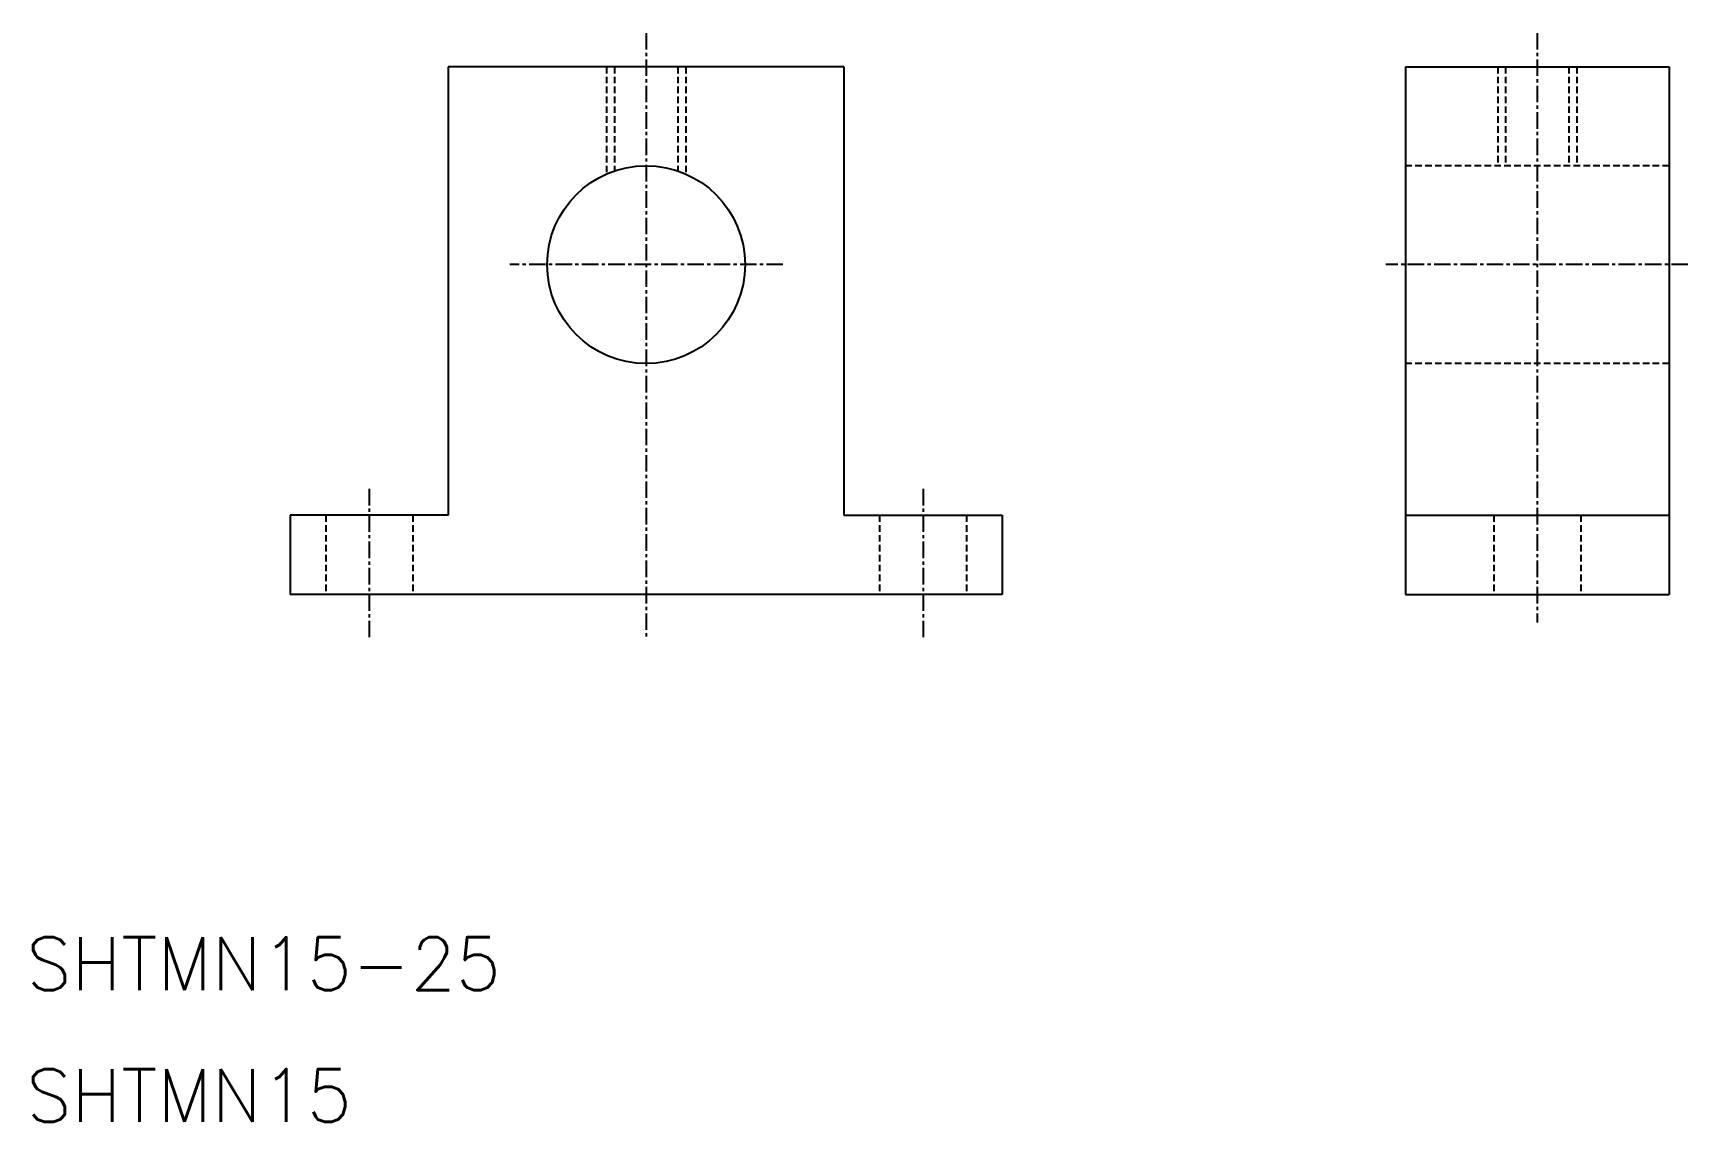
# Model space of a CAD drawing. Extents: x 2 to 128, y 3 to 85.
import ezdxf

# ---------------------------------------------------------------- set-up
doc = ezdxf.new("R2010")
doc.units = 0
doc.linetypes.add('CENTER', pattern=[2, 1.25, -0.25, 0.25, -0.25])
doc.linetypes.add('DASHED', pattern=[0.75, 0.5, -0.25])
doc.layers.get('0').update_dxf_attribs({"linetype": 'CONTINUOUS'})
doc.layers.add('CENTER', color=1, linetype='CENTER')
doc.styles.get("Standard").update_dxf_attribs({"font": 'txt.shx', "bigfont": 'extfont.shx'})

msp = doc.modelspace()

# ---------------------------------------------------------------- linework, layer by layer
at = {"color": 7, "linetype": 'CONTINUOUS'}
for p, q in [((33.88, 82.55), (33.88, 48.55)), ((63.88, 82.55), (33.88, 82.55)), ((63.88, 82.55), (63.88, 48.55)), ((106.46, 82.55), (126.46, 82.55)), ((106.46, 82.55), (106.46, 42.55)), ((126.46, 82.55), (126.46, 42.55)), ((21.88, 48.55), (21.88, 42.55)), ((33.88, 48.55), (21.88, 48.55)), ((63.88, 48.55), (75.88, 48.55)), ((75.88, 48.55), (75.88, 42.55)), ((106.46, 48.55), (126.46, 48.55)), ((75.88, 42.55), (21.88, 42.55)), ((48.88, 42.55), (48.88, 42.55)), ((106.46, 42.55), (126.46, 42.55))]:
    msp.add_line(p, q, dxfattribs=at)
at = {"color": 3, "linetype": 'DASHED'}
for p, q in [((45.88, 82.55), (45.88, 74.43)), ((46.48, 82.55), (46.48, 74.66)), ((51.28, 82.55), (51.28, 74.66)), ((51.88, 82.55), (51.88, 74.43)), ((113.46, 82.55), (113.46, 75.05)), ((114.06, 82.55), (114.06, 75.05)), ((118.86, 82.55), (118.86, 75.05)), ((119.46, 82.55), (119.46, 75.05)), ((126.46, 75.05), (106.46, 75.05)), ((126.46, 60.05), (106.46, 60.05)), ((24.58, 48.55), (24.58, 42.55)), ((31.18, 48.55), (31.18, 42.55)), ((66.58, 48.55), (66.58, 42.55)), ((73.18, 48.55), (73.18, 42.55)), ((113.16, 48.55), (113.16, 42.55)), ((119.76, 48.55), (119.76, 42.55))]:
    msp.add_line(p, q, dxfattribs=at)
at = {"color": 7, "linetype": 'CONTINUOUS'}
msp.add_circle((48.88, 67.55), 7.5, dxfattribs=at)
at = {"layer": 'CENTER', "color": 1, "linetype": 'CENTER'}
for p, q in [((48.88, 85.11), (48.88, 39.24)), ((116.46, 85.11), (116.46, 40.41)), ((59.26, 67.55), (38.55, 67.55)), ((127.88, 67.55), (104.97, 67.55)), ((27.88, 50.55), (27.88, 39.24)), ((69.88, 50.55), (69.88, 39.24))]:
    msp.add_line(p, q, dxfattribs=at)

# ---------------------------------------------------------------- texts
at = {"color": 7, "linetype": 'CONTINUOUS'}
for s, p in [('SHTMN15-25', (1.88, 12.55)), ('SHTMN15', (1.88, 2.55))]:
    msp.add_text(s, height=4, dxfattribs=at).set_placement(p)

doc.saveas('drawing.dxf')
